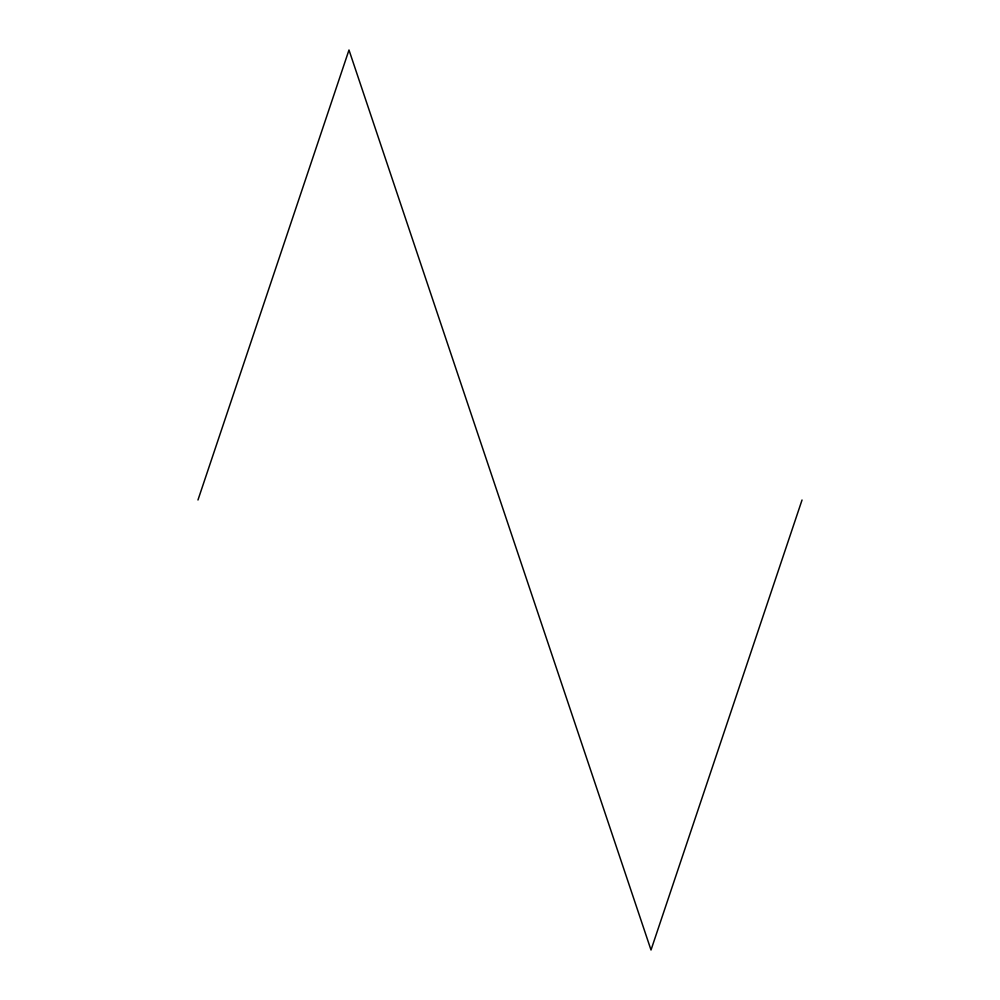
<?xml version="1.0" encoding="UTF-8"?>
<svg xmlns="http://www.w3.org/2000/svg" width="1000" height="1000" viewBox="0 0 1000 1000"><rect width="100%" height="100%" fill="white"/><g stroke="black" fill="none" stroke-linecap="round" stroke-linejoin="round"><path stroke-width="1.5" d="M197.963 500L348.988 50L651.012 950L802.038 500"/></g></svg>
